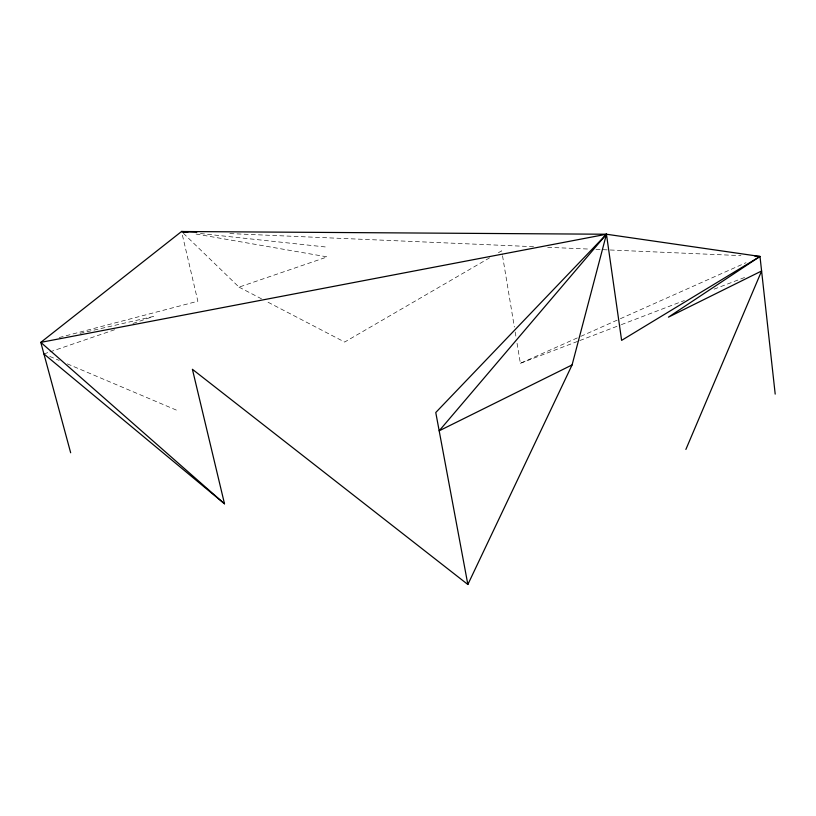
<?xml version="1.0" encoding="UTF-8"?>
<svg xmlns="http://www.w3.org/2000/svg" width="816" height="816" viewBox="0 0 816 816"><rect width="100%" height="100%" fill="white"/><g stroke="black" fill="none" stroke-linecap="round" stroke-linejoin="round"><path stroke-width="0.61" stroke-dasharray="4.08 3.06" d="M489.62 257.825L344.648 342.057L265.985 301.155M498.413 252.715L501.707 250.808L502.33 254.551M517.048 343.301L520.373 363.304L579.697 336.845M580.859 336.325L619.242 319.209M620.405 318.699L746.038 262.681M520.373 363.304L578.595 341.017M579.788 340.558L620.191 325.094M621.374 324.646L684.359 300.543M714.071 289.17L746.15 276.889M43.931 353.95L48.746 352.298M49.949 351.89L114.934 329.633M132.988 323.452L153.439 316.445L79.172 333.53M183.376 233.274L239.017 287.13L327.298 256.897L194.014 233.682M59.201 337.538L197.86 301.226L182.131 233.957M229.867 233.59L534.98 246.748M547.689 247.299L589.642 249.104M595.996 249.38L740.928 255.632M200.461 233.539L325.268 246.942M49.796 356.439L59.17 360.407M67.371 363.885L176.317 410.071M239.017 287.13L261.497 298.819M502.534 255.806L514.355 327.053M515.182 332.051L516.018 337.049"/><path stroke-width="1.22" d="M43.931 353.95L224.502 503.788L192.403 369.291L467.854 584.491L572.087 364.925L606.451 234.233L759.992 256.459L775.2 394.108M685.879 449.432L761.603 270.983L668.426 317.159L759.992 256.459L754.912 256.234M70.666 452.768L40.8 342.363L181.55 231.509L606.451 234.233L439.181 430.807L572.087 364.925M759.992 256.459L621.619 340.374L606.451 234.233L435.764 412.519L467.854 584.491M606.451 234.233L40.8 342.363L224.502 503.788M185.293 232.162L181.55 231.509L196.809 232.172M181.55 231.509L187.853 232.183"/></g></svg>
